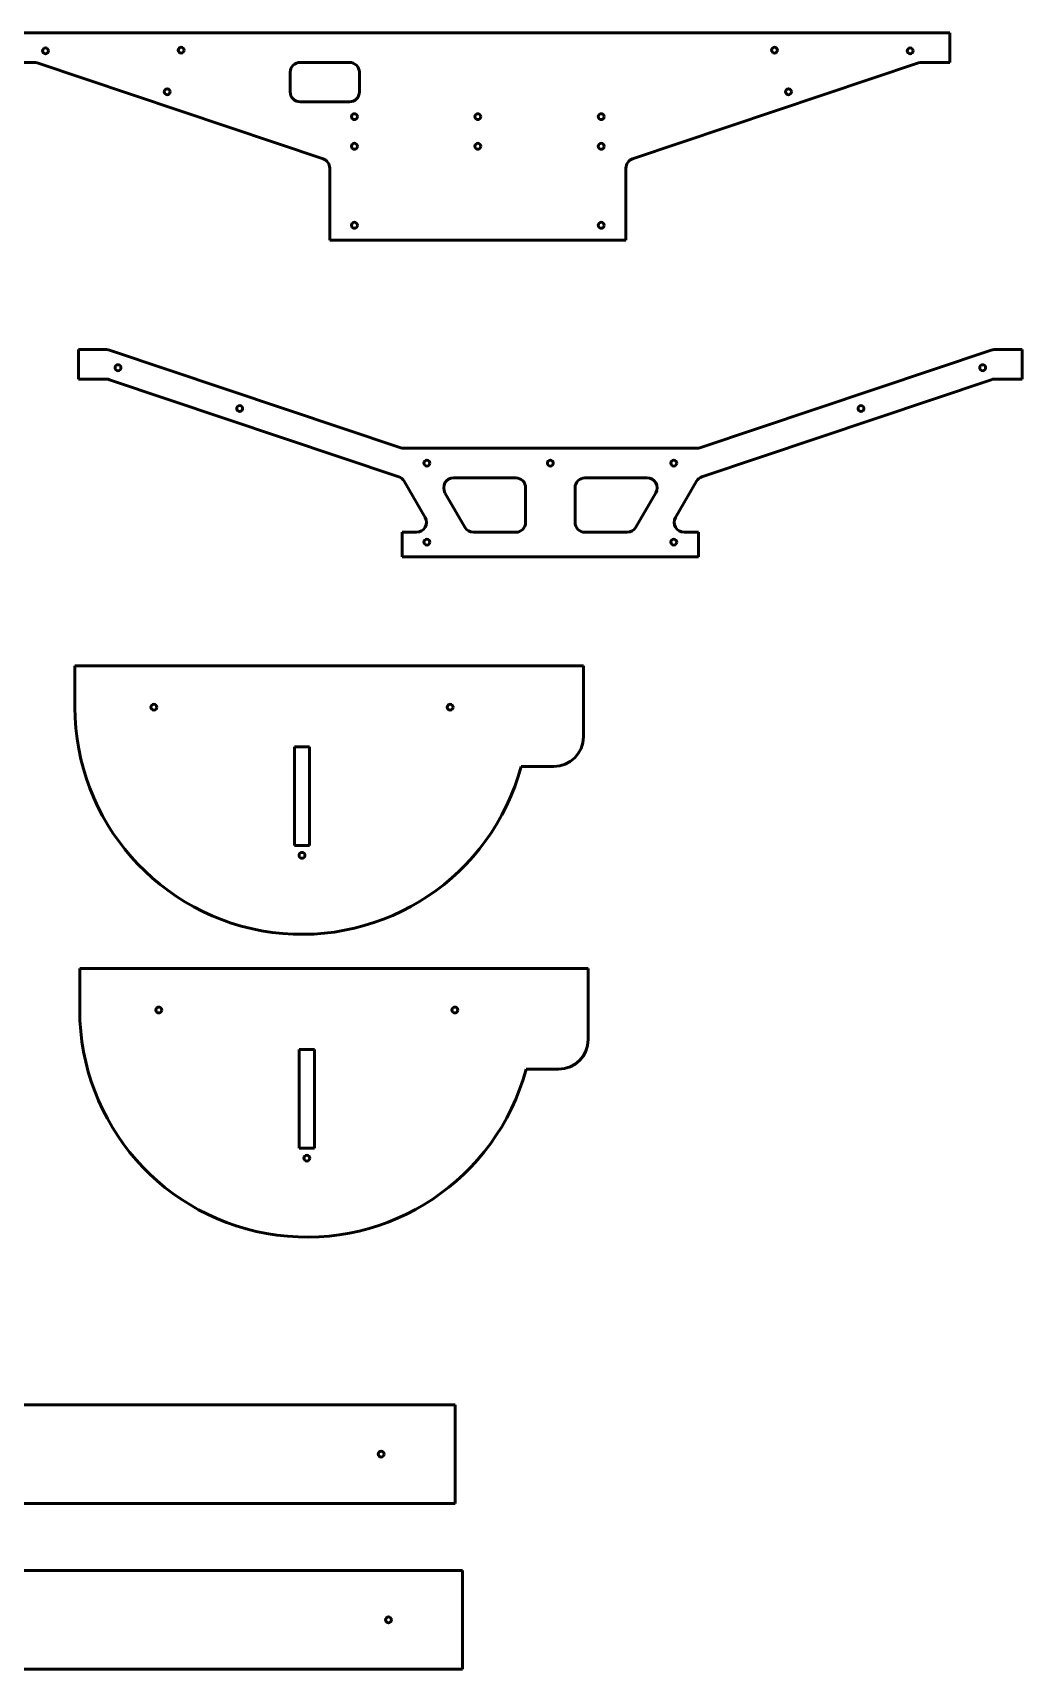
# Model space of a CAD drawing. Header units: millimetres. Extents: x -4457 to 5436, y 521 to 6420.
# Drawn here: x 4369 to 5371, y 4638 to 6295 of the extents above; entities that cross this region are included whole.
import ezdxf

# ---------------------------------------------------------------- set-up
doc = ezdxf.new("R2010")
doc.units = ezdxf.units.MM
doc.header["$MEASUREMENT"] = 0
doc.layers.add('layer 1', color=7, linetype='Continuous')

msp = doc.modelspace()

# ---------------------------------------------------------------- linework, layer by layer
at = {"layer": 'layer 1', "lineweight": 50}
for points in [[(5297.5998, 6295.2358), (5297.5998, 6295.2358), (4341.5998, 6295.2358), (4341.5998, 6295.2358)], [(5297.5998, 6265.2358), (5297.5998, 6265.2358), (5297.5998, 6295.2358), (5297.5998, 6295.2358)], [(4341.5998, 6265.2358), (4341.5998, 6265.2358), (4369.9666, 6265.2358), (4369.9666, 6265.2358)], [(4373.148, 6264.7163), (4372.1226, 6265.0604), (4371.0482, 6265.2358), (4369.9666, 6265.2358)], [(4373.148, 6264.7163), (4373.148, 6264.7163), (4662.7811, 6167.524), (4662.7811, 6167.524)], [(4639.5998, 6265.2358), (4639.5998, 6265.2358), (4689.5998, 6265.2358), (4689.5998, 6265.2358)], [(4976.4184, 6167.524), (4976.4184, 6167.524), (5266.0515, 6264.7163), (5266.0515, 6264.7163)], [(5269.2329, 6265.2358), (5268.1513, 6265.2358), (5267.0769, 6265.0604), (5266.0515, 6264.7163)], [(5269.2329, 6265.2358), (5269.2329, 6265.2358), (5297.5998, 6265.2358), (5297.5998, 6265.2358)], [(4629.5998, 6235.2358), (4629.5998, 6235.2358), (4629.5998, 6255.2358), (4629.5998, 6255.2358)], [(4699.5998, 6255.2358), (4699.5998, 6255.2358), (4699.5998, 6235.2358), (4699.5998, 6235.2358)], [(4689.5998, 6225.2358), (4695.1226, 6225.2358), (4699.5997, 6229.7129), (4699.5998, 6235.2358)], [(4689.5998, 6225.2358), (4689.5998, 6225.2358), (4639.5998, 6225.2358), (4639.5998, 6225.2358)], [(4669.5998, 6158.0435), (4669.5998, 6162.3404), (4666.8548, 6166.157), (4662.7811, 6167.524)], [(4976.4184, 6167.524), (4972.3447, 6166.157), (4969.5998, 6162.3404), (4969.5998, 6158.0435)], [(4669.5998, 6158.0435), (4669.5998, 6158.0435), (4669.5998, 6085.2358), (4669.5998, 6085.2358)], [(4969.5998, 6085.2358), (4969.5998, 6085.2358), (4969.5998, 6158.0435), (4969.5998, 6158.0435)], [(4669.5998, 6085.2358), (4669.5998, 6085.2358), (4969.5998, 6085.2358), (4969.5998, 6085.2358)], [(4443.4089, 5974.3873), (4443.4089, 5974.3873), (4415.042, 5974.3873), (4415.042, 5974.3873)], [(4415.042, 5974.3873), (4415.042, 5974.3873), (4415.042, 5944.3873), (4415.042, 5944.3873)], [(4446.5902, 5973.8677), (4445.5648, 5974.2118), (4444.4904, 5974.3873), (4443.4089, 5974.3873)], [(4741.4937, 5874.9068), (4741.4937, 5874.9068), (4446.5902, 5973.8677), (4446.5902, 5973.8677)], [(5339.4937, 5973.8677), (5339.4937, 5973.8677), (5044.5902, 5874.9068), (5044.5902, 5874.9068)], [(5342.6751, 5974.3873), (5341.5935, 5974.3873), (5340.5191, 5974.2118), (5339.4937, 5973.8677)], [(5371.042, 5974.3873), (5371.042, 5974.3873), (5342.6751, 5974.3873), (5342.6751, 5974.3873)], [(5371.042, 5944.3873), (5371.042, 5944.3873), (5371.042, 5974.3873), (5371.042, 5974.3873)], [(4415.042, 5944.3873), (4415.042, 5944.3873), (4443.4089, 5944.3873), (4443.4089, 5944.3873)], [(4446.5902, 5943.8677), (4445.5648, 5944.2118), (4444.4904, 5944.3873), (4443.4089, 5944.3873)], [(4446.5902, 5943.8677), (4446.5902, 5943.8677), (4739.4549, 5845.591), (4739.4549, 5845.591)], [(5046.629, 5845.591), (5046.629, 5845.591), (5339.4937, 5943.8677), (5339.4937, 5943.8677)], [(5342.6751, 5944.3873), (5341.5935, 5944.3873), (5340.5191, 5944.2118), (5339.4937, 5943.8677)], [(5342.6751, 5944.3873), (5342.6751, 5944.3873), (5371.042, 5944.3873), (5371.042, 5944.3873)], [(4741.4937, 5874.9068), (4742.5191, 5874.5627), (4743.5935, 5874.3873), (4744.6751, 5874.3873)], [(5041.4089, 5874.3873), (5041.4089, 5874.3873), (4744.6751, 5874.3873), (4744.6751, 5874.3873)], [(5041.4089, 5874.3873), (5042.4904, 5874.3873), (5043.5648, 5874.5627), (5044.5902, 5874.9068)], [(4744.9338, 5841.1105), (4743.7147, 5843.222), (4741.7663, 5844.8153), (4739.4549, 5845.591)], [(4744.9338, 5841.1105), (4744.9338, 5841.1105), (4766.136, 5804.3873), (4766.136, 5804.3873)], [(4795.0035, 5844.3873), (4795.0035, 5844.3873), (4858.042, 5844.3873), (4858.042, 5844.3873)], [(4868.042, 5834.3873), (4868.042, 5834.3873), (4868.042, 5799.3873), (4868.042, 5799.3873)], [(4918.042, 5799.3873), (4918.042, 5799.3873), (4918.042, 5834.3873), (4918.042, 5834.3873)], [(4928.042, 5844.3873), (4928.042, 5844.3873), (4991.0804, 5844.3873), (4991.0804, 5844.3873)], [(5019.9479, 5804.3873), (5019.9479, 5804.3873), (5041.1501, 5841.1105), (5041.1501, 5841.1105)], [(5046.629, 5845.591), (5044.3176, 5844.8153), (5042.3692, 5843.222), (5041.1501, 5841.1105)], [(4806.5505, 5794.3873), (4806.5505, 5794.3873), (4786.3432, 5829.3873), (4786.3432, 5829.3873)], [(4999.7407, 5829.3873), (4999.7407, 5829.3873), (4979.5334, 5794.3873), (4979.5334, 5794.3873)], [(4743.042, 5789.3873), (4743.042, 5789.3873), (4743.042, 5764.3873), (4743.042, 5764.3873)], [(4757.4757, 5789.3873), (4757.4757, 5789.3873), (4743.042, 5789.3873), (4743.042, 5789.3873)], [(4806.5505, 5794.3873), (4808.3368, 5791.2933), (4811.6381, 5789.3873), (4815.2107, 5789.3873)], [(4858.042, 5789.3873), (4858.042, 5789.3873), (4815.2107, 5789.3873), (4815.2107, 5789.3873)], [(4858.042, 5789.3873), (4863.5648, 5789.3873), (4868.0419, 5793.8644), (4868.042, 5799.3872)], [(4970.8732, 5789.3873), (4970.8732, 5789.3873), (4928.042, 5789.3873), (4928.042, 5789.3873)], [(4970.8732, 5789.3873), (4974.4458, 5789.3873), (4977.7471, 5791.2933), (4979.5334, 5794.3873)], [(5043.042, 5789.3873), (5043.042, 5789.3873), (5028.6082, 5789.3873), (5028.6082, 5789.3873)], [(5043.042, 5764.3873), (5043.042, 5764.3873), (5043.042, 5789.3873), (5043.042, 5789.3873)], [(4743.042, 5764.3873), (4743.042, 5764.3873), (5043.042, 5764.3873), (5043.042, 5764.3873)], [(4411.5081, 5654.1994), (4411.5081, 5654.1994), (4411.5081, 5612.1994), (4411.5081, 5612.1994)], [(4926.5081, 5654.1994), (4926.5081, 5654.1994), (4411.5081, 5654.1994), (4411.5081, 5654.1994)], [(4926.5081, 5582.1994), (4926.5081, 5582.1994), (4926.5081, 5654.1994), (4926.5081, 5654.1994)], [(4633.7581, 5472.1994), (4633.7581, 5472.1994), (4633.7581, 5572.1994), (4633.7581, 5572.1994)], [(4633.7581, 5572.1994), (4633.7581, 5572.1994), (4649.2581, 5572.1994), (4649.2581, 5572.1994)], [(4649.2581, 5572.1994), (4649.2581, 5572.1994), (4649.2581, 5472.1994), (4649.2581, 5472.1994)], [(4896.5081, 5552.1994), (4913.0766, 5552.1994), (4926.508, 5565.6308), (4926.5081, 5582.1993)], [(4863.5442, 5552.1994), (4863.5442, 5552.1994), (4896.5081, 5552.1994), (4896.5081, 5552.1994)], [(4649.2581, 5472.1994), (4649.2581, 5472.1994), (4633.7581, 5472.1994), (4633.7581, 5472.1994)], [(4416.3935, 5347.533), (4416.3935, 5347.533), (4416.3935, 5305.533), (4416.3935, 5305.533)], [(4931.3935, 5347.533), (4931.3935, 5347.533), (4416.3935, 5347.533), (4416.3935, 5347.533)], [(4931.3935, 5275.533), (4931.3935, 5275.533), (4931.3935, 5347.533), (4931.3935, 5347.533)], [(4901.3935, 5245.533), (4917.962, 5245.533), (4931.3934, 5258.9644), (4931.3935, 5275.5329)], [(4638.6435, 5165.533), (4638.6435, 5165.533), (4638.6435, 5265.533), (4638.6435, 5265.533)], [(4638.6435, 5265.533), (4638.6435, 5265.533), (4654.1435, 5265.533), (4654.1435, 5265.533)], [(4654.1435, 5265.533), (4654.1435, 5265.533), (4654.1435, 5165.533), (4654.1435, 5165.533)], [(4868.4296, 5245.533), (4868.4296, 5245.533), (4901.3935, 5245.533), (4901.3935, 5245.533)], [(4654.1435, 5165.533), (4654.1435, 5165.533), (4638.6435, 5165.533), (4638.6435, 5165.533)], [(4796.675, 4905.8459), (4796.675, 4905.8459), (3896.675, 4905.8459), (3896.675, 4905.8459)], [(4796.675, 4805.8459), (4796.675, 4805.8459), (4796.675, 4905.8459), (4796.675, 4905.8459)], [(3896.675, 4805.8459), (3896.675, 4805.8459), (4796.675, 4805.8459), (4796.675, 4805.8459)], [(4804.081, 4737.91), (4804.081, 4737.91), (3904.081, 4737.91), (3904.081, 4737.91)], [(4804.081, 4637.91), (4804.081, 4637.91), (4804.081, 4737.91), (4804.081, 4737.91)], [(3904.081, 4637.91), (3904.081, 4637.91), (4804.081, 4637.91), (4804.081, 4637.91)]]:
    msp.add_open_spline(points, degree=3, dxfattribs=at)
for points, knots in [([(4384.708, 6276.8438), (4384.708, 6278.5006), (4383.3649, 6279.8438), (4381.708, 6279.8438), (4381.708, 6279.8438), (4380.0512, 6279.8438), (4378.7081, 6278.5006), (4378.708, 6276.8438), (4378.708, 6276.8438), (4378.708, 6275.1869), (4380.0512, 6273.8438), (4381.708, 6273.8438), (4381.708, 6273.8438), (4383.3649, 6273.8438), (4384.708, 6275.1869), (4384.708, 6276.8438)], [0, 0, 0, 0, 0.2, 0.2, 0.2, 0.2, 0.4, 0.4, 0.4, 0.4, 0.6, 0.6, 0.6, 0.6, 1, 1, 1, 1]), ([(4522.0747, 6277.5659), (4522.0747, 6279.2228), (4520.7315, 6280.5659), (4519.0747, 6280.5659), (4519.0747, 6280.5659), (4517.4178, 6280.5659), (4516.0747, 6279.2228), (4516.0747, 6277.5659), (4516.0747, 6277.5659), (4516.0747, 6275.9091), (4517.4178, 6274.5659), (4519.0746, 6274.5659), (4519.0746, 6274.5659), (4520.7315, 6274.5659), (4522.0746, 6275.9091), (4522.0747, 6277.5659)], [0, 0, 0, 0, 0.2, 0.2, 0.2, 0.2, 0.4, 0.4, 0.4, 0.4, 0.6, 0.6, 0.6, 0.6, 1, 1, 1, 1]), ([(4639.5998, 6265.2358), (4636.9476, 6265.2358), (4634.404, 6264.1823), (4632.5287, 6262.3069), (4632.5287, 6262.3069), (4630.6533, 6260.4315), (4629.5998, 6257.888), (4629.5998, 6255.2358)], [0, 0, 0, 0, 0.333333333, 0.333333333, 0.333333333, 0.333333333, 1, 1, 1, 1]), ([(4699.5998, 6255.2358), (4699.5998, 6257.888), (4698.5462, 6260.4315), (4696.6708, 6262.3069), (4696.6708, 6262.3069), (4694.7955, 6264.1823), (4692.2519, 6265.2358), (4689.5998, 6265.2358)], [0, 0, 0, 0, 0.333333333, 0.333333333, 0.333333333, 0.333333333, 1, 1, 1, 1]), ([(5123.1249, 6277.5659), (5123.1249, 6279.2228), (5121.7817, 6280.5659), (5120.1249, 6280.5659), (5120.1249, 6280.5659), (5118.468, 6280.5659), (5117.1249, 6279.2228), (5117.1249, 6277.5659), (5117.1249, 6277.5659), (5117.1248, 6275.9091), (5118.468, 6274.5659), (5120.1248, 6274.5659), (5120.1248, 6274.5659), (5121.7817, 6274.5659), (5123.1248, 6275.9091), (5123.1249, 6277.5659)], [0, 0, 0, 0, 0.2, 0.2, 0.2, 0.2, 0.4, 0.4, 0.4, 0.4, 0.6, 0.6, 0.6, 0.6, 1, 1, 1, 1]), ([(5260.4915, 6276.8438), (5260.4915, 6278.5006), (5259.1483, 6279.8438), (5257.4915, 6279.8438), (5257.4915, 6279.8438), (5255.8346, 6279.8438), (5254.4915, 6278.5006), (5254.4915, 6276.8438), (5254.4915, 6276.8438), (5254.4915, 6275.1869), (5255.8346, 6273.8438), (5257.4914, 6273.8438), (5257.4914, 6273.8438), (5259.1483, 6273.8438), (5260.4915, 6275.1869), (5260.4915, 6276.8438)], [0, 0, 0, 0, 0.2, 0.2, 0.2, 0.2, 0.4, 0.4, 0.4, 0.4, 0.6, 0.6, 0.6, 0.6, 1, 1, 1, 1]), ([(4507.9539, 6235.4861), (4507.9539, 6237.143), (4506.6108, 6238.4861), (4504.9539, 6238.4861), (4504.9539, 6238.4861), (4503.2971, 6238.4861), (4501.9539, 6237.143), (4501.9539, 6235.4861), (4501.9539, 6235.4861), (4501.9539, 6233.8293), (4503.297, 6232.4861), (4504.9539, 6232.4861), (4504.9539, 6232.4861), (4506.6108, 6232.4861), (4507.9539, 6233.8292), (4507.9539, 6235.4861)], [0, 0, 0, 0, 0.2, 0.2, 0.2, 0.2, 0.4, 0.4, 0.4, 0.4, 0.6, 0.6, 0.6, 0.6, 1, 1, 1, 1]), ([(4629.5998, 6235.2358), (4629.5998, 6232.5837), (4630.6533, 6230.0401), (4632.5287, 6228.1648), (4632.5287, 6228.1648), (4634.404, 6226.2894), (4636.9476, 6225.2358), (4639.5998, 6225.2358)], [0, 0, 0, 0, 0.333333333, 0.333333333, 0.333333333, 0.333333333, 1, 1, 1, 1]), ([(5137.2456, 6235.4861), (5137.2456, 6237.143), (5135.9025, 6238.4861), (5134.2456, 6238.4861), (5134.2456, 6238.4861), (5132.5887, 6238.4861), (5131.2456, 6237.143), (5131.2456, 6235.4861), (5131.2456, 6235.4861), (5131.2456, 6233.8293), (5132.5887, 6232.4861), (5134.2456, 6232.4861), (5134.2456, 6232.4861), (5135.9024, 6232.4861), (5137.2456, 6233.8292), (5137.2456, 6235.4861)], [0, 0, 0, 0, 0.2, 0.2, 0.2, 0.2, 0.4, 0.4, 0.4, 0.4, 0.6, 0.6, 0.6, 0.6, 1, 1, 1, 1]), ([(4697.5998, 6210.2358), (4697.5998, 6211.8927), (4696.2566, 6213.2358), (4694.5998, 6213.2358), (4694.5998, 6213.2358), (4692.9429, 6213.2358), (4691.5998, 6211.8927), (4691.5998, 6210.2358), (4691.5998, 6210.2358), (4691.5997, 6208.579), (4692.9429, 6207.2358), (4694.5997, 6207.2358), (4694.5997, 6207.2358), (4696.2566, 6207.2358), (4697.5997, 6208.579), (4697.5998, 6210.2358)], [0, 0, 0, 0, 0.2, 0.2, 0.2, 0.2, 0.4, 0.4, 0.4, 0.4, 0.6, 0.6, 0.6, 0.6, 1, 1, 1, 1]), ([(4822.5998, 6210.2358), (4822.5998, 6211.8927), (4821.2566, 6213.2358), (4819.5998, 6213.2358), (4819.5998, 6213.2358), (4817.9429, 6213.2358), (4816.5998, 6211.8927), (4816.5998, 6210.2358), (4816.5998, 6210.2358), (4816.5997, 6208.579), (4817.9429, 6207.2358), (4819.5997, 6207.2358), (4819.5997, 6207.2358), (4821.2566, 6207.2358), (4822.5997, 6208.579), (4822.5998, 6210.2358)], [0, 0, 0, 0, 0.2, 0.2, 0.2, 0.2, 0.4, 0.4, 0.4, 0.4, 0.6, 0.6, 0.6, 0.6, 1, 1, 1, 1]), ([(4947.5998, 6210.2358), (4947.5998, 6211.8927), (4946.2566, 6213.2358), (4944.5998, 6213.2358), (4944.5998, 6213.2358), (4942.9429, 6213.2358), (4941.5998, 6211.8927), (4941.5998, 6210.2358), (4941.5998, 6210.2358), (4941.5997, 6208.579), (4942.9429, 6207.2358), (4944.5997, 6207.2358), (4944.5997, 6207.2358), (4946.2566, 6207.2358), (4947.5997, 6208.579), (4947.5998, 6210.2358)], [0, 0, 0, 0, 0.2, 0.2, 0.2, 0.2, 0.4, 0.4, 0.4, 0.4, 0.6, 0.6, 0.6, 0.6, 1, 1, 1, 1]), ([(4697.5998, 6180.2358), (4697.5998, 6181.8927), (4696.2566, 6183.2358), (4694.5998, 6183.2358), (4694.5998, 6183.2358), (4692.9429, 6183.2358), (4691.5998, 6181.8927), (4691.5998, 6180.2358), (4691.5998, 6180.2358), (4691.5997, 6178.579), (4692.9429, 6177.2358), (4694.5997, 6177.2358), (4694.5997, 6177.2358), (4696.2566, 6177.2358), (4697.5997, 6178.579), (4697.5998, 6180.2358)], [0, 0, 0, 0, 0.2, 0.2, 0.2, 0.2, 0.4, 0.4, 0.4, 0.4, 0.6, 0.6, 0.6, 0.6, 1, 1, 1, 1]), ([(4822.5998, 6180.2358), (4822.5998, 6181.8927), (4821.2566, 6183.2358), (4819.5998, 6183.2358), (4819.5998, 6183.2358), (4817.9429, 6183.2358), (4816.5998, 6181.8927), (4816.5998, 6180.2358), (4816.5998, 6180.2358), (4816.5997, 6178.579), (4817.9429, 6177.2358), (4819.5997, 6177.2358), (4819.5997, 6177.2358), (4821.2566, 6177.2358), (4822.5997, 6178.579), (4822.5998, 6180.2358)], [0, 0, 0, 0, 0.2, 0.2, 0.2, 0.2, 0.4, 0.4, 0.4, 0.4, 0.6, 0.6, 0.6, 0.6, 1, 1, 1, 1]), ([(4947.5998, 6180.2358), (4947.5998, 6181.8927), (4946.2566, 6183.2358), (4944.5998, 6183.2358), (4944.5998, 6183.2358), (4942.9429, 6183.2358), (4941.5998, 6181.8927), (4941.5998, 6180.2358), (4941.5998, 6180.2358), (4941.5997, 6178.579), (4942.9429, 6177.2358), (4944.5997, 6177.2358), (4944.5997, 6177.2358), (4946.2566, 6177.2358), (4947.5997, 6178.579), (4947.5998, 6180.2358)], [0, 0, 0, 0, 0.2, 0.2, 0.2, 0.2, 0.4, 0.4, 0.4, 0.4, 0.6, 0.6, 0.6, 0.6, 1, 1, 1, 1]), ([(4697.5998, 6100.2358), (4697.5998, 6101.8927), (4696.2566, 6103.2358), (4694.5998, 6103.2358), (4694.5998, 6103.2358), (4692.9429, 6103.2358), (4691.5998, 6101.8927), (4691.5998, 6100.2358), (4691.5998, 6100.2358), (4691.5997, 6098.579), (4692.9429, 6097.2358), (4694.5997, 6097.2358), (4694.5997, 6097.2358), (4696.2566, 6097.2358), (4697.5997, 6098.579), (4697.5998, 6100.2358)], [0, 0, 0, 0, 0.2, 0.2, 0.2, 0.2, 0.4, 0.4, 0.4, 0.4, 0.6, 0.6, 0.6, 0.6, 1, 1, 1, 1]), ([(4947.5998, 6100.2358), (4947.5998, 6101.8927), (4946.2566, 6103.2358), (4944.5998, 6103.2358), (4944.5998, 6103.2358), (4942.9429, 6103.2358), (4941.5998, 6101.8927), (4941.5998, 6100.2358), (4941.5998, 6100.2358), (4941.5997, 6098.579), (4942.9429, 6097.2358), (4944.5997, 6097.2358), (4944.5997, 6097.2358), (4946.2566, 6097.2358), (4947.5997, 6098.579), (4947.5998, 6100.2358)], [0, 0, 0, 0, 0.2, 0.2, 0.2, 0.2, 0.4, 0.4, 0.4, 0.4, 0.6, 0.6, 0.6, 0.6, 1, 1, 1, 1]), ([(4458.1502, 5955.9952), (4458.1502, 5957.6521), (4456.8071, 5958.9952), (4455.1503, 5958.9952), (4455.1503, 5958.9952), (4453.4934, 5958.9952), (4452.1503, 5957.6521), (4452.1502, 5955.9952), (4452.1502, 5955.9952), (4452.1502, 5954.3384), (4453.4934, 5952.9952), (4455.1502, 5952.9952), (4455.1502, 5952.9952), (4456.8071, 5952.9952), (4458.1502, 5954.3384), (4458.1502, 5955.9952)], [0, 0, 0, 0, 0.2, 0.2, 0.2, 0.2, 0.4, 0.4, 0.4, 0.4, 0.6, 0.6, 0.6, 0.6, 1, 1, 1, 1]), ([(5333.9337, 5955.9952), (5333.9337, 5957.6521), (5332.5905, 5958.9952), (5330.9337, 5958.9952), (5330.9337, 5958.9952), (5329.2768, 5958.9952), (5327.9337, 5957.6521), (5327.9337, 5955.9952), (5327.9337, 5955.9952), (5327.9337, 5954.3384), (5329.2768, 5952.9952), (5330.9337, 5952.9952), (5330.9337, 5952.9952), (5332.5905, 5952.9952), (5333.9337, 5954.3384), (5333.9337, 5955.9952)], [0, 0, 0, 0, 0.2, 0.2, 0.2, 0.2, 0.4, 0.4, 0.4, 0.4, 0.6, 0.6, 0.6, 0.6, 1, 1, 1, 1]), ([(4581.3961, 5914.6376), (4581.3961, 5916.2944), (4580.053, 5917.6376), (4578.3961, 5917.6376), (4578.3961, 5917.6376), (4576.7393, 5917.6376), (4575.3961, 5916.2944), (4575.3961, 5914.6376), (4575.3961, 5914.6376), (4575.3961, 5912.9807), (4576.7392, 5911.6376), (4578.3961, 5911.6376), (4578.3961, 5911.6376), (4580.053, 5911.6376), (4581.3961, 5912.9807), (4581.3961, 5914.6375)], [0, 0, 0, 0, 0.2, 0.2, 0.2, 0.2, 0.4, 0.4, 0.4, 0.4, 0.6, 0.6, 0.6, 0.6, 1, 1, 1, 1]), ([(5210.6878, 5914.6376), (5210.6878, 5916.2944), (5209.3447, 5917.6376), (5207.6878, 5917.6376), (5207.6878, 5917.6376), (5206.0309, 5917.6376), (5204.6878, 5916.2944), (5204.6878, 5914.6376), (5204.6878, 5914.6376), (5204.6878, 5912.9807), (5206.0309, 5911.6376), (5207.6878, 5911.6376), (5207.6878, 5911.6376), (5209.3446, 5911.6376), (5210.6878, 5912.9807), (5210.6878, 5914.6375)], [0, 0, 0, 0, 0.2, 0.2, 0.2, 0.2, 0.4, 0.4, 0.4, 0.4, 0.6, 0.6, 0.6, 0.6, 1, 1, 1, 1]), ([(4771.042, 5859.3873), (4771.042, 5861.0441), (4769.6988, 5862.3873), (4768.042, 5862.3873), (4768.042, 5862.3873), (4766.3851, 5862.3873), (4765.042, 5861.0441), (4765.042, 5859.3873), (4765.042, 5859.3873), (4765.042, 5857.7304), (4766.3851, 5856.3873), (4768.0419, 5856.3873), (4768.0419, 5856.3873), (4769.6988, 5856.3873), (4771.0419, 5857.7304), (4771.042, 5859.3873)], [0, 0, 0, 0, 0.2, 0.2, 0.2, 0.2, 0.4, 0.4, 0.4, 0.4, 0.6, 0.6, 0.6, 0.6, 1, 1, 1, 1]), ([(4896.042, 5859.3873), (4896.042, 5861.0441), (4894.6988, 5862.3873), (4893.042, 5862.3873), (4893.042, 5862.3873), (4891.3851, 5862.3873), (4890.042, 5861.0441), (4890.042, 5859.3873), (4890.042, 5859.3873), (4890.042, 5857.7304), (4891.3851, 5856.3873), (4893.0419, 5856.3873), (4893.0419, 5856.3873), (4894.6988, 5856.3873), (4896.0419, 5857.7304), (4896.042, 5859.3873)], [0, 0, 0, 0, 0.2, 0.2, 0.2, 0.2, 0.4, 0.4, 0.4, 0.4, 0.6, 0.6, 0.6, 0.6, 1, 1, 1, 1]), ([(5021.042, 5859.3873), (5021.042, 5861.0441), (5019.6988, 5862.3873), (5018.042, 5862.3873), (5018.042, 5862.3873), (5016.3851, 5862.3873), (5015.042, 5861.0441), (5015.042, 5859.3873), (5015.042, 5859.3873), (5015.042, 5857.7304), (5016.3851, 5856.3873), (5018.0419, 5856.3873), (5018.0419, 5856.3873), (5019.6988, 5856.3873), (5021.0419, 5857.7304), (5021.042, 5859.3873)], [0, 0, 0, 0, 0.2, 0.2, 0.2, 0.2, 0.4, 0.4, 0.4, 0.4, 0.6, 0.6, 0.6, 0.6, 1, 1, 1, 1]), ([(4795.0035, 5844.3873), (4791.4308, 5844.3873), (4788.1296, 5842.4813), (4786.3432, 5839.3873), (4786.3432, 5839.3873), (4784.5569, 5836.2933), (4784.5569, 5832.4813), (4786.3432, 5829.3873)], [0, 0, 0, 0, 0.333333333, 0.333333333, 0.333333333, 0.333333333, 1, 1, 1, 1]), ([(4868.042, 5834.3873), (4868.042, 5837.0394), (4866.9884, 5839.583), (4865.113, 5841.4583), (4865.113, 5841.4583), (4863.2377, 5843.3337), (4860.6941, 5844.3873), (4858.042, 5844.3873)], [0, 0, 0, 0, 0.333333333, 0.333333333, 0.333333333, 0.333333333, 1, 1, 1, 1]), ([(4928.042, 5844.3873), (4925.3898, 5844.3873), (4922.8463, 5843.3337), (4920.9709, 5841.4583), (4920.9709, 5841.4583), (4919.0955, 5839.583), (4918.042, 5837.0394), (4918.042, 5834.3873)], [0, 0, 0, 0, 0.333333333, 0.333333333, 0.333333333, 0.333333333, 1, 1, 1, 1]), ([(4999.7407, 5829.3873), (5001.527, 5832.4813), (5001.527, 5836.2932), (4999.7407, 5839.3873), (4999.7407, 5839.3873), (4997.9544, 5842.4813), (4994.6531, 5844.3873), (4991.0805, 5844.3873)], [0, 0, 0, 0, 0.333333333, 0.333333333, 0.333333333, 0.333333333, 1, 1, 1, 1]), ([(4757.4757, 5789.3873), (4761.0484, 5789.3873), (4764.3496, 5791.2933), (4766.136, 5794.3873), (4766.136, 5794.3873), (4767.9223, 5797.4813), (4767.9223, 5801.2932), (4766.136, 5804.3872)], [0, 0, 0, 0, 0.333333333, 0.333333333, 0.333333333, 0.333333333, 1, 1, 1, 1]), ([(5019.9479, 5804.3873), (5018.1616, 5801.2933), (5018.1616, 5797.4813), (5019.9479, 5794.3873), (5019.9479, 5794.3873), (5021.7343, 5791.2933), (5025.0355, 5789.3873), (5028.6082, 5789.3873)], [0, 0, 0, 0, 0.333333333, 0.333333333, 0.333333333, 0.333333333, 1, 1, 1, 1]), ([(4918.042, 5799.3873), (4918.042, 5796.7351), (4919.0955, 5794.1916), (4920.9709, 5792.3162), (4920.9709, 5792.3162), (4922.8463, 5790.4408), (4925.3898, 5789.3873), (4928.042, 5789.3873)], [0, 0, 0, 0, 0.333333333, 0.333333333, 0.333333333, 0.333333333, 1, 1, 1, 1]), ([(4771.042, 5779.3873), (4771.042, 5781.0441), (4769.6988, 5782.3873), (4768.042, 5782.3873), (4768.042, 5782.3873), (4766.3851, 5782.3873), (4765.042, 5781.0441), (4765.042, 5779.3873), (4765.042, 5779.3873), (4765.042, 5777.7304), (4766.3851, 5776.3873), (4768.0419, 5776.3873), (4768.0419, 5776.3873), (4769.6988, 5776.3873), (4771.0419, 5777.7304), (4771.042, 5779.3873)], [0, 0, 0, 0, 0.2, 0.2, 0.2, 0.2, 0.4, 0.4, 0.4, 0.4, 0.6, 0.6, 0.6, 0.6, 1, 1, 1, 1]), ([(5021.042, 5779.3873), (5021.042, 5781.0441), (5019.6988, 5782.3873), (5018.042, 5782.3873), (5018.042, 5782.3873), (5016.3851, 5782.3873), (5015.042, 5781.0441), (5015.042, 5779.3873), (5015.042, 5779.3873), (5015.042, 5777.7304), (5016.3851, 5776.3873), (5018.0419, 5776.3873), (5018.0419, 5776.3873), (5019.6988, 5776.3873), (5021.0419, 5777.7304), (5021.042, 5779.3873)], [0, 0, 0, 0, 0.2, 0.2, 0.2, 0.2, 0.4, 0.4, 0.4, 0.4, 0.6, 0.6, 0.6, 0.6, 1, 1, 1, 1]), ([(4411.5081, 5612.1994), (4411.5081, 5496.8712), (4496.9195, 5399.3738), (4611.245, 5384.1991), (4611.245, 5384.1991), (4725.5706, 5369.0244), (4833.4585, 5440.8645), (4863.5442, 5552.1994)], [0, 0, 0, 0, 0.333333333, 0.333333333, 0.333333333, 0.333333333, 1, 1, 1, 1]), ([(4494.5081, 5612.1994), (4494.5081, 5613.8563), (4493.165, 5615.1994), (4491.5081, 5615.1994), (4491.5081, 5615.1994), (4489.8513, 5615.1994), (4488.5081, 5613.8563), (4488.5081, 5612.1994), (4488.5081, 5612.1994), (4488.5081, 5610.5426), (4489.8513, 5609.1994), (4491.5081, 5609.1994), (4491.5081, 5609.1994), (4493.165, 5609.1994), (4494.5081, 5610.5425), (4494.5081, 5612.1994)], [0, 0, 0, 0, 0.2, 0.2, 0.2, 0.2, 0.4, 0.4, 0.4, 0.4, 0.6, 0.6, 0.6, 0.6, 1, 1, 1, 1]), ([(4794.5081, 5612.1994), (4794.5081, 5613.8563), (4793.165, 5615.1994), (4791.5081, 5615.1994), (4791.5081, 5615.1994), (4789.8513, 5615.1994), (4788.5081, 5613.8563), (4788.5081, 5612.1994), (4788.5081, 5612.1994), (4788.5081, 5610.5426), (4789.8513, 5609.1994), (4791.5081, 5609.1994), (4791.5081, 5609.1994), (4793.165, 5609.1994), (4794.5081, 5610.5425), (4794.5081, 5612.1994)], [0, 0, 0, 0, 0.2, 0.2, 0.2, 0.2, 0.4, 0.4, 0.4, 0.4, 0.6, 0.6, 0.6, 0.6, 1, 1, 1, 1]), ([(4644.5081, 5462.1994), (4644.5081, 5463.8563), (4643.165, 5465.1994), (4641.5081, 5465.1994), (4641.5081, 5465.1994), (4639.8513, 5465.1994), (4638.5081, 5463.8563), (4638.5081, 5462.1994), (4638.5081, 5462.1994), (4638.5081, 5460.5426), (4639.8513, 5459.1994), (4641.5081, 5459.1994), (4641.5081, 5459.1994), (4643.165, 5459.1994), (4644.5081, 5460.5425), (4644.5081, 5462.1994)], [0, 0, 0, 0, 0.2, 0.2, 0.2, 0.2, 0.4, 0.4, 0.4, 0.4, 0.6, 0.6, 0.6, 0.6, 1, 1, 1, 1]), ([(4416.3935, 5305.533), (4416.3935, 5190.2048), (4501.8049, 5092.7074), (4616.1304, 5077.5327), (4616.1304, 5077.5327), (4730.456, 5062.3579), (4838.3439, 5134.1981), (4868.4296, 5245.533)], [0, 0, 0, 0, 0.333333333, 0.333333333, 0.333333333, 0.333333333, 1, 1, 1, 1]), ([(4499.3935, 5305.533), (4499.3935, 5307.1899), (4498.0504, 5308.533), (4496.3935, 5308.533), (4496.3935, 5308.533), (4494.7367, 5308.533), (4493.3935, 5307.1899), (4493.3935, 5305.533), (4493.3935, 5305.533), (4493.3935, 5303.8762), (4494.7367, 5302.533), (4496.3935, 5302.533), (4496.3935, 5302.533), (4498.0504, 5302.533), (4499.3935, 5303.8761), (4499.3935, 5305.533)], [0, 0, 0, 0, 0.2, 0.2, 0.2, 0.2, 0.4, 0.4, 0.4, 0.4, 0.6, 0.6, 0.6, 0.6, 1, 1, 1, 1]), ([(4799.3935, 5305.533), (4799.3935, 5307.1899), (4798.0504, 5308.533), (4796.3935, 5308.533), (4796.3935, 5308.533), (4794.7367, 5308.533), (4793.3935, 5307.1899), (4793.3935, 5305.533), (4793.3935, 5305.533), (4793.3935, 5303.8762), (4794.7367, 5302.533), (4796.3935, 5302.533), (4796.3935, 5302.533), (4798.0504, 5302.533), (4799.3935, 5303.8761), (4799.3935, 5305.533)], [0, 0, 0, 0, 0.2, 0.2, 0.2, 0.2, 0.4, 0.4, 0.4, 0.4, 0.6, 0.6, 0.6, 0.6, 1, 1, 1, 1]), ([(4649.3935, 5155.533), (4649.3935, 5157.1899), (4648.0504, 5158.533), (4646.3935, 5158.533), (4646.3935, 5158.533), (4644.7367, 5158.533), (4643.3935, 5157.1899), (4643.3935, 5155.533), (4643.3935, 5155.533), (4643.3935, 5153.8762), (4644.7367, 5152.533), (4646.3935, 5152.533), (4646.3935, 5152.533), (4648.0504, 5152.533), (4649.3935, 5153.8761), (4649.3935, 5155.533)], [0, 0, 0, 0, 0.2, 0.2, 0.2, 0.2, 0.4, 0.4, 0.4, 0.4, 0.6, 0.6, 0.6, 0.6, 1, 1, 1, 1]), ([(4724.675, 4855.8459), (4724.675, 4857.5028), (4723.3318, 4858.8459), (4721.675, 4858.8459), (4721.675, 4858.8459), (4720.0181, 4858.8459), (4718.675, 4857.5028), (4718.675, 4855.8459), (4718.675, 4855.8459), (4718.6749, 4854.1891), (4720.0181, 4852.8459), (4721.6749, 4852.8459), (4721.6749, 4852.8459), (4723.3318, 4852.8459), (4724.6749, 4854.189), (4724.675, 4855.8459)], [0, 0, 0, 0, 0.2, 0.2, 0.2, 0.2, 0.4, 0.4, 0.4, 0.4, 0.6, 0.6, 0.6, 0.6, 1, 1, 1, 1]), ([(4732.081, 4687.91), (4732.081, 4689.5668), (4730.7378, 4690.91), (4729.081, 4690.91), (4729.081, 4690.91), (4727.4241, 4690.91), (4726.081, 4689.5668), (4726.081, 4687.91), (4726.081, 4687.91), (4726.081, 4686.2531), (4727.4241, 4684.91), (4729.081, 4684.91), (4729.081, 4684.91), (4730.7378, 4684.91), (4732.081, 4686.2531), (4732.081, 4687.91)], [0, 0, 0, 0, 0.2, 0.2, 0.2, 0.2, 0.4, 0.4, 0.4, 0.4, 0.6, 0.6, 0.6, 0.6, 1, 1, 1, 1])]:
    msp.add_open_spline(points, degree=3, knots=knots, dxfattribs=at)

doc.saveas('drawing.dxf')
